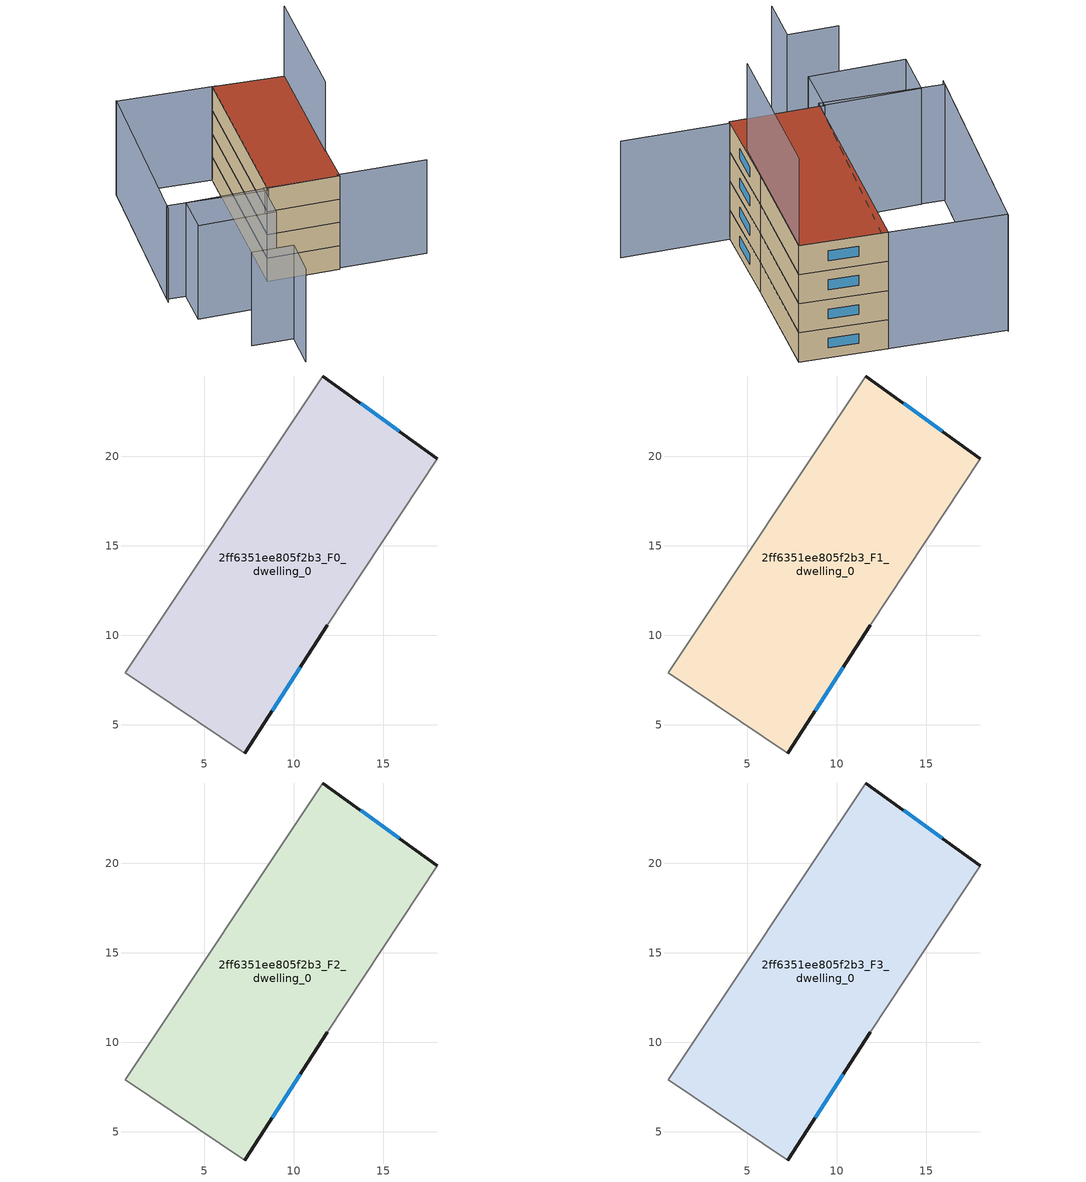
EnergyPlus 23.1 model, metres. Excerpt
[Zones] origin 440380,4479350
2ff6351ee805f2b3_F0_dwelling_0
 floor ground (EU_floor_Construction): 18.02,19.87 11.88,10.58 7.28,3.43 0.59,7.91 11.63,24.49 z0
 wall outside (EU_wall_Construction): 18.02,19.87 11.63,24.49 / 7.28,3.43 11.88,10.58 z0:3
 wall adiabatic (EU_wall_Construction): 11.63,24.49 0.59,7.91 7.28,3.43 / 11.88,10.58 18.02,19.87 z0:3
 window (EU_Window_Construction): 15.9,21.4 13.75,22.96 / 8.8,5.8 10.35,8.21 z0.99:2.01
2ff6351ee805f2b3_F1_dwelling_0
 floor to 2ff6351ee805f2b3_F0_dwelling_0 (EU_floor_Construction): 18.02,19.87 11.88,10.58 7.28,3.43 0.59,7.91 11.63,24.49 z3
 wall outside (EU_wall_Construction): 18.02,19.87 11.63,24.49 / 7.28,3.43 11.88,10.58 z3:6
 wall adiabatic (EU_wall_Construction): 11.63,24.49 0.59,7.91 7.28,3.43 / 11.88,10.58 18.02,19.87 z3:6
 window (EU_Window_Construction): 15.9,21.4 13.75,22.96 / 8.8,5.8 10.35,8.21 z3.99:5.01
2ff6351ee805f2b3_F2_dwelling_0
 floor to 2ff6351ee805f2b3_F1_dwelling_0 (EU_floor_Construction): 18.02,19.87 11.88,10.58 7.28,3.43 0.59,7.91 11.63,24.49 z6
 wall outside (EU_wall_Construction): 18.02,19.87 11.63,24.49 / 7.28,3.43 11.88,10.58 z6:9
 wall adiabatic (EU_wall_Construction): 11.63,24.49 0.59,7.91 7.28,3.43 / 11.88,10.58 18.02,19.87 z6:9
 window (EU_Window_Construction): 15.9,21.4 13.75,22.96 / 8.8,5.8 10.35,8.21 z6.99:8.01
2ff6351ee805f2b3_F3_dwelling_0
 floor to 2ff6351ee805f2b3_F2_dwelling_0 (EU_floor_Construction): 18.02,19.87 11.88,10.58 7.28,3.43 0.59,7.91 11.63,24.49 z9
 wall outside (EU_wall_Construction): 18.02,19.87 11.63,24.49 / 7.28,3.43 11.88,10.58 z9:12
 wall adiabatic (EU_wall_Construction): 11.63,24.49 0.59,7.91 7.28,3.43 / 11.88,10.58 18.02,19.87 z9:12
 window (EU_Window_Construction): 15.9,21.4 13.75,22.96 / 8.8,5.8 10.35,8.21 z9.99:11.01
 roof outside (EU_roof_Construction): 11.88,10.58 18.02,19.87 11.63,24.49 0.59,7.91 7.28,3.43 z12
shading: 0.29,8.19 7.28,3.43 / -9.78,1.51 -5.96,-1.07 / -5.96,-1.07 -8.49,-4.82 / 3.16,30.72 -9.03,13.62 / 7.22,3.74 15.42,-1.83 / -6.99,12.88 0.25,8.13 / 0.25,8.13 -2.23,4.34 / -2.23,4.34 -9.48,9.1 / -9.48,9.1 -6.99,12.88 / -8.72,14.05 3.07,30.6 / 3.07,30.6 12.15,24.13 / 12.15,24.13 0.36,7.58 / 0.36,7.58 -8.72,14.05 z0:12; 9.75,7.45 18.02,19.87 z0:21
[Building]
EU S2 Campaign: North Axis=0; Terrain=City; Solar Distribution=FullExterior
[Site:Location]
Madrid: Latitude=40.5; Longitude=-3.5; Time Zone=1; Elevation=609
[SizingPeriod:WeatherFileDays]
AnnualSizingPeriod: Begin Month=1; Begin Day of Month=1; End Month=12; End Day of Month=31; Day of Week for Start Day=Monday; Use Weather File Daylight Saving Period=No; Use Weather File Rain and Snow Indicators=No
[MATERIAL]
EU_InternalMass_Material: Roughness=MediumRough; Thickness=0.1; Conductivity=1; Density=1800; Specific Heat=900; Thermal Absorptance=0.9; Solar Absorptance=0.7; Visible Absorptance=0.7
[MATERIAL:NOMASS] Roughness=MediumRough; Thermal Absorptance=0.9; Solar Absorptance=0.7; Visible Absorptance=0.7
Name | Thermal Resistance
EU_wall_NoMass | 0.609216
EU_roof_NoMass | 0.513268
EU_floor_NoMass | 0.568163
[WINDOWMATERIAL:SIMPLEGLAZINGSYSTEM]
EU_Window_SimpleGlazing: UFactor=5.50606; Solar Heat Gain Coefficient=0.85; Visible Transmittance=0.85
[CONSTRUCTION]
EU_wall_Construction: EU_wall_NoMass
EU_roof_Construction: EU_roof_NoMass
EU_floor_Construction: EU_floor_NoMass
EU_Window_Construction: EU_Window_SimpleGlazing
EU_InternalMass_Construction: EU_InternalMass_Material
[ZONE] Type=1; Multiplier=1; Ceiling Height=autocalculate; Volume=470.576; Floor Area=autocalculate; Part of Total Floor Area=Yes
2ff6351ee805f2b3_F0_dwelling_0; 2ff6351ee805f2b3_F1_dwelling_0; 2ff6351ee805f2b3_F2_dwelling_0; 2ff6351ee805f2b3_F3_dwelling_0
[INTERNALMASS] Construction=EU_InternalMass_Construction; Surface Area=156.858
Name | Zone or ZoneList
2ff6351ee805f2b3_F0_dwelling_0_EU_InternalMass | 2ff6351ee805f2b3_F0_dwelling_0
2ff6351ee805f2b3_F1_dwelling_0_EU_InternalMass | 2ff6351ee805f2b3_F1_dwelling_0
2ff6351ee805f2b3_F2_dwelling_0_EU_InternalMass | 2ff6351ee805f2b3_F2_dwelling_0
2ff6351ee805f2b3_F3_dwelling_0_EU_InternalMass | 2ff6351ee805f2b3_F3_dwelling_0
[OTHEREQUIPMENT] Fuel Type=Electricity; Design Level Calculation Method=Watts/Area; Power per Zone Floor Area=1; Fraction Latent=0; Fraction Radiant=0; Fraction Lost=0; Carbon Dioxide Generation Rate=0; EndUse Subcategory=EU_Step8_InternalGains
Name | Zone or ZoneList or Space or SpaceList | Schedule
EU_Step8_InternalGain_2ff6351ee805f2b3_F0_dwelling_0_f000 | 2ff6351ee805f2b3_F0_dwelling_0 | EU_Step8_GainSchedule_2ff6351ee805f2b3_F0_dwelling_0_f000
EU_Step8_InternalGain_2ff6351ee805f2b3_F1_dwelling_0_f000 | 2ff6351ee805f2b3_F1_dwelling_0 | EU_Step8_GainSchedule_2ff6351ee805f2b3_F1_dwelling_0_f000
EU_Step8_InternalGain_2ff6351ee805f2b3_F2_dwelling_0_f000 | 2ff6351ee805f2b3_F2_dwelling_0 | EU_Step8_GainSchedule_2ff6351ee805f2b3_F2_dwelling_0_f000
EU_Step8_InternalGain_2ff6351ee805f2b3_F3_dwelling_0_f000 | 2ff6351ee805f2b3_F3_dwelling_0 | EU_Step8_GainSchedule_2ff6351ee805f2b3_F3_dwelling_0_f000
[ZONEVENTILATION:DESIGNFLOWRATE] Schedule=EU_AlwaysOn; Design Flow Rate Calculation Method=AirChanges/Hour; Air Changes per Hour=0.752966; Ventilation Type=Natural; Fan Pressure Rise=0; Fan Total Efficiency=1; Constant Term Coefficient=1; Temperature Term Coefficient=0; Velocity Term Coefficient=0; Velocity Squared Term Coefficient=0; Minimum Indoor Temperature=-100; Maximum Indoor Temperature=100; Delta Temperature=-100; Minimum Outdoor Temperature=-100; Maximum Outdoor Temperature=100; Maximum Wind Speed=40
Name | Zone or ZoneList or Space or SpaceList
EU_ConstantAir_2ff6351ee805f2b3_F0_dwelling_0 | 2ff6351ee805f2b3_F0_dwelling_0
EU_ConstantAir_2ff6351ee805f2b3_F1_dwelling_0 | 2ff6351ee805f2b3_F1_dwelling_0
EU_ConstantAir_2ff6351ee805f2b3_F2_dwelling_0 | 2ff6351ee805f2b3_F2_dwelling_0
EU_ConstantAir_2ff6351ee805f2b3_F3_dwelling_0 | 2ff6351ee805f2b3_F3_dwelling_0
[HVACTEMPLATE:THERMOSTAT] Constant Heating Setpoint=20; Constant Cooling Setpoint=50
EU_HeatOnly_2ff6351ee805f2b3_F0_dwelling_0; EU_HeatOnly_2ff6351ee805f2b3_F1_dwelling_0; EU_HeatOnly_2ff6351ee805f2b3_F2_dwelling_0; EU_HeatOnly_2ff6351ee805f2b3_F3_dwelling_0
[HVACTEMPLATE:ZONE:IDEALLOADSAIRSYSTEM] System Availability Schedule=EU_AlwaysOn; Maximum Heating Supply Air Temperature=50; Minimum Cooling Supply Air Temperature=13; Maximum Heating Supply Air Humidity Ratio=0.0156; Minimum Cooling Supply Air Humidity Ratio=0.0077; Heating Limit=NoLimit; Cooling Limit=NoLimit; Heating Availability Schedule=EU_AlwaysOn; Cooling Availability Schedule=EU_CoolingOff; Dehumidification Control Type=ConstantSensibleHeatRatio; Cooling Sensible Heat Ratio=0.7; Dehumidification Setpoint=60; Humidification Control Type=None; Humidification Setpoint=30; Outdoor Air Method=None; Outdoor Air Flow Rate per Person=0.00944; Outdoor Air Flow Rate per Zone Floor Area=0; Outdoor Air Flow Rate per Zone=0; Demand Controlled Ventilation Type=None; Outdoor Air Economizer Type=NoEconomizer; Heat Recovery Type=None; Sensible Heat Recovery Effectiveness=0.7; Latent Heat Recovery Effectiveness=0.65
Name | Template Thermostat
2ff6351ee805f2b3_F0_dwelling_0 | EU_HeatOnly_2ff6351ee805f2b3_F0_dwelling_0
2ff6351ee805f2b3_F1_dwelling_0 | EU_HeatOnly_2ff6351ee805f2b3_F1_dwelling_0
2ff6351ee805f2b3_F2_dwelling_0 | EU_HeatOnly_2ff6351ee805f2b3_F2_dwelling_0
2ff6351ee805f2b3_F3_dwelling_0 | EU_HeatOnly_2ff6351ee805f2b3_F3_dwelling_0
[SIZING:ZONE] Zone Cooling Design Supply Air Temperature Input Method=SupplyAirTemperature; Zone Cooling Design Supply Air Temperature=13; Zone Heating Design Supply Air Temperature Input Method=SupplyAirTemperature; Zone Heating Design Supply Air Temperature=50; Zone Cooling Design Supply Air Humidity Ratio=0.008; Zone Heating Design Supply Air Humidity Ratio=0.008; Cooling Design Air Flow Method=DesignDay; Cooling Design Air Flow Rate=0; Cooling Minimum Air Flow per Zone Floor Area=0.000762; Cooling Minimum Air Flow=0; Cooling Minimum Air Flow Fraction=0.2; Heating Design Air Flow Method=DesignDay; Heating Design Air Flow Rate=0; Heating Maximum Air Flow per Zone Floor Area=0.002032; Heating Maximum Air Flow=0.141576; Heating Maximum Air Flow Fraction=0.3; Account for Dedicated Outdoor Air System=No; Dedicated Outdoor Air System Control Strategy=NeutralSupplyAir; Dedicated Outdoor Air Low Setpoint Temperature for Design=autosize; Dedicated Outdoor Air High Setpoint Temperature for Design=autosize; Zone Load Sizing Method=Sensible Load Only No Latent Load; Zone Latent Cooling Design Supply Air Humidity Ratio Input Method=HumidityRatioDifference; Zone Cooling Design Supply Air Humidity Ratio Difference=0.005; Zone Latent Heating Design Supply Air Humidity Ratio Input Method=HumidityRatioDifference; Zone Humidification Design Supply Air Humidity Ratio Difference=0.005
2ff6351ee805f2b3_F0_dwelling_0; 2ff6351ee805f2b3_F1_dwelling_0; 2ff6351ee805f2b3_F2_dwelling_0; 2ff6351ee805f2b3_F3_dwelling_0
[SCHEDULE:CONSTANT]
Name | Hourly Value
EU_AlwaysOn | 1
EU_CoolingOff | 0
[SCHEDULE:FILE] Column Number=1; Rows to Skip at Top=0; Number of Hours of Data=8760; Column Separator=Comma; Interpolate to Timestep=No; Minutes per Item=60; Adjust Schedule for Daylight Savings=Yes
Name | File
EU_Step8_GainSchedule_2ff6351ee805f2b3_F0_dwelling_0_f000 | ../../schedules/2ff6351ee805f2b3/2ff6351ee805f2b3_F0_dwelling_0_f000_gain.csv
EU_Step8_GainSchedule_2ff6351ee805f2b3_F1_dwelling_0_f000 | ../../schedules/2ff6351ee805f2b3/2ff6351ee805f2b3_F1_dwelling_0_f000_gain.csv
EU_Step8_GainSchedule_2ff6351ee805f2b3_F2_dwelling_0_f000 | ../../schedules/2ff6351ee805f2b3/2ff6351ee805f2b3_F2_dwelling_0_f000_gain.csv
EU_Step8_GainSchedule_2ff6351ee805f2b3_F3_dwelling_0_f000 | ../../schedules/2ff6351ee805f2b3/2ff6351ee805f2b3_F3_dwelling_0_f000_gain.csv
